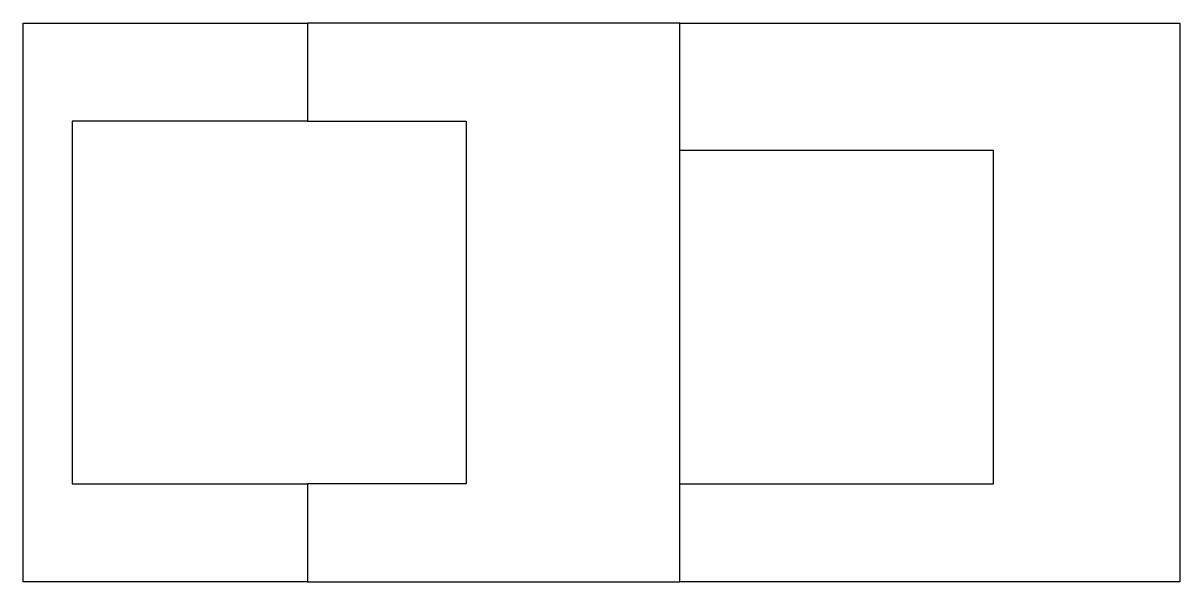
# Model space of a CAD drawing. Header units: inches. Extents: x 1 to 12.8, y 0 to 5.7.
import ezdxf

# ---------------------------------------------------------------- set-up
doc = ezdxf.new("R2010")
doc.units = ezdxf.units.IN
doc.header["$MEASUREMENT"] = 0

msp = doc.modelspace()

# ---------------------------------------------------------------- linework, layer by layer
for points in [[(1, 5.7), (3.9, 5.7), (3.9, 4.7), (1.5, 4.7), (1.5, 1), (3.9, 1), (3.9, 0), (1, 0), (1, 5.7)], [(3.9, 5.7), (3.9, 4.7), (5.52, 4.7), (5.52, 1), (3.9, 1), (3.9, 0), (5.52, 0), (7.7, 0), (7.7, 5.7), (3.9, 5.7)], [(7.7, 5.7), (12.8, 5.7), (12.8, 0), (7.7, 0), (7.7, 1), (10.9, 1), (10.9, 4.4), (7.7, 4.4), (7.7, 5.7)]]:
    msp.add_lwpolyline(points)

doc.saveas('drawing.dxf')
